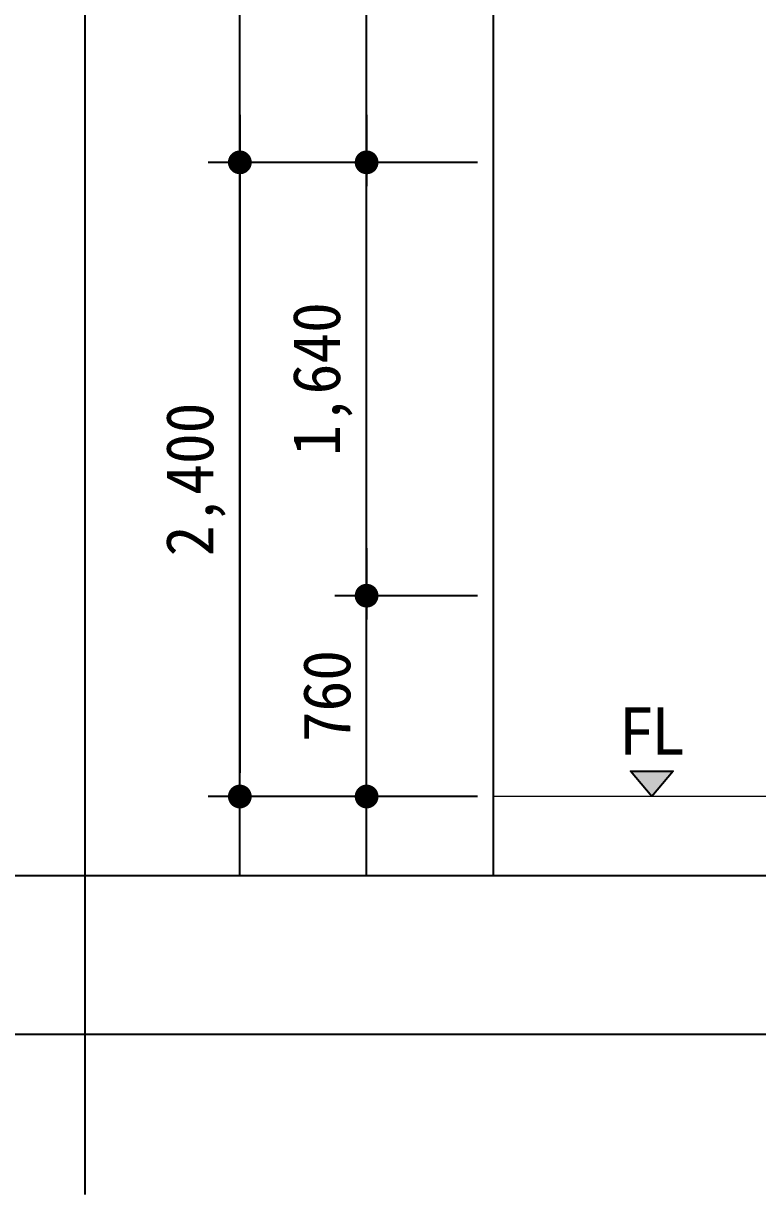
# Model space of a CAD drawing. Header units: millimetres. Extents: x -423835 to -174325, y -1379898 to -1311126.
# Drawn here: x -402026 to -399246, y -1344258 to -1339826 of the extents above; entities that cross this region are included whole.
import ezdxf
from ezdxf.enums import TextEntityAlignment as Align

# ---------------------------------------------------------------- set-up
doc = ezdxf.new("R2010")
doc.units = ezdxf.units.MM
doc.header["$LTSCALE"] = 100
doc.header["$MEASUREMENT"] = 0
doc.header["$PDSIZE"] = -10
doc.layers.get('0').update_dxf_attribs({"linetype": 'CONTINUOUS'})
doc.layers.get('Defpoints').update_dxf_attribs({"color": 153, "linetype": 'CONTINUOUS'})
doc.layers.add('A-DIMS', color=7, linetype='CONTINUOUS')
for name, color, linetype, lineweight in [('A-MKXS-TEXT1', 3, 'CONTINUOUS', 25), ('A-XXXX-FIN2', 6, 'CONTINUOUS', 20), ('A-XXXX-SYMB', 7, 'CONTINUOUS', 25)]:
    doc.layers.add(name, color=color, linetype=linetype, lineweight=lineweight)
doc.styles.add('HY울릉도L', font='')
doc.styles.add('돋움체', font='')
doc.styles.add('맑은고딕', font='malgun.ttf')
doc.styles.get('HY울릉도L').set_extended_font_data('HYwulM')
doc.styles.get('돋움체').set_extended_font_data('DotumChe')
doc.dimstyles.new('CDIM', dxfattribs={"dimtxt": 3, "dimasz": 1.5, "dimexe": 2, "dimexo": 1, "dimgap": 1, "dimtad": 1, "dimdec": 0, "dimrnd": 0.5, "dimzin": 0, "dimdsep": 32, "dimlunit": 6, "dimtxsty": 'HY울릉도L', "dimblk1": '_CIDOT', "dimblk2": '_CIDOT', "dimsah": 1, "dimcen": 5.5, "dimclrd": 2, "dimclre": 2, "dimclrt": 7, "dimadec": 0, "dimazin": 0, "dimtfac": 1, "dimtdec": 0, "dimtix": 1, "dimtmove": 2, "dimatfit": 1, "dimldrblk": '_CIDOT', "dimfxl": 1, "dimtolj": 1, "dimtzin": 0, "dimlwd": -1, "dimarcsym": 0})

# ---------------------------------------------------------------- blocks, each defined once
blk = doc.blocks.new('_CIDOT')
at = {"color": 0, "linetype": 'ByBlock'}
blk.add_line((2, 0), (-1, 0), dxfattribs=at)
at = {"color": 0, "linetype": 'ByBlock', "const_width": 0.5}
blk.add_lwpolyline([(-0.25, 0, 1), (0.25, 0, 1)], format="xyb", close=True, dxfattribs=at)
blk = doc.blocks.new('*D70')
at = {"layer": 'A-DIMS', "lineweight": -2, "transparency": 16777216}
for p, q in [((-400306.3, -1340351.6), (-401326.3, -1340351.6)), ((-400306.3, -1342751.6), (-401326.3, -1342751.6))]:
    blk.add_line(p, q, dxfattribs=at)
at = {"layer": 'A-DIMS', "transparency": 16777216}
blk.add_line((-401206.3, -1340441.6), (-401206.3, -1342661.6), dxfattribs=at)
at = {"layer": 'Defpoints', "color": 0, "transparency": 16777216}
for p in [(-400246.3, -1340351.6), (-401206.3, -1342751.6), (-400246.3, -1342751.6)]:
    blk.add_point(p, dxfattribs=at)
at = {"layer": 'A-DIMS', "transparency": 16777216, "xscale": 90, "yscale": 90, "zscale": 90}
for p, rotation in [((-401206.3, -1340351.6), 90), ((-401206.3, -1342751.6), 270)]:
    blk.add_blockref('_CIDOT', p, dxfattribs=dict(at, rotation=rotation))
at = {"layer": 'A-DIMS', "color": 3, "transparency": 16777216, "insert": (-401373.4, -1341551.6), "char_height": 180, "attachment_point": 5, "rotation": 90, "style": '돋움체'}
blk.add_mtext('\\A1;2,400', dxfattribs=at)
blk = doc.blocks.new('*D71')
at = {"layer": 'A-DIMS', "lineweight": -2, "transparency": 16777216}
for p, q in [((-400306.3, -1341991.6), (-400846.3, -1341991.6)), ((-400306.3, -1342751.6), (-400846.3, -1342751.6))]:
    blk.add_line(p, q, dxfattribs=at)
at = {"layer": 'A-DIMS', "transparency": 16777216}
blk.add_line((-400726.3, -1342661.6), (-400726.3, -1342081.6), dxfattribs=at)
at = {"layer": 'Defpoints', "color": 0, "transparency": 16777216}
for p in [(-400726.3, -1341991.6), (-400246.3, -1341991.6), (-400246.3, -1342751.6)]:
    blk.add_point(p, dxfattribs=at)
at = {"layer": 'A-DIMS', "transparency": 16777216, "xscale": 90, "yscale": 90, "zscale": 90}
for p, rotation in [((-400726.3, -1341991.6), 90), ((-400726.3, -1342751.6), 270)]:
    blk.add_blockref('_CIDOT', p, dxfattribs=dict(at, rotation=rotation))
at = {"layer": 'A-DIMS', "color": 3, "transparency": 16777216, "insert": (-400876.4, -1342371.6), "char_height": 180, "attachment_point": 5, "rotation": 90, "style": '돋움체'}
blk.add_mtext('\\A1;760', dxfattribs=at)
blk = doc.blocks.new('*D72')
at = {"layer": 'A-DIMS', "lineweight": -2, "transparency": 16777216}
for p, q in [((-400306.3, -1340351.6), (-400846.3, -1340351.6)), ((-400306.3, -1341991.6), (-400846.3, -1341991.6))]:
    blk.add_line(p, q, dxfattribs=at)
at = {"layer": 'A-DIMS', "transparency": 16777216}
blk.add_line((-400726.3, -1341901.6), (-400726.3, -1340441.6), dxfattribs=at)
at = {"layer": 'Defpoints', "color": 0, "transparency": 16777216}
for p in [(-400726.3, -1340351.6), (-400246.3, -1340351.6), (-400246.3, -1341991.6)]:
    blk.add_point(p, dxfattribs=at)
at = {"layer": 'A-DIMS', "transparency": 16777216, "xscale": 90, "yscale": 90, "zscale": 90}
for p, rotation in [((-400726.3, -1340351.6), 90), ((-400726.3, -1341991.6), 270)]:
    blk.add_blockref('_CIDOT', p, dxfattribs=dict(at, rotation=rotation))
at = {"layer": 'A-DIMS', "color": 3, "transparency": 16777216, "insert": (-400893.4, -1341171.6), "char_height": 180, "attachment_point": 5, "rotation": 90, "style": '돋움체'}
blk.add_mtext('\\A1;1,640', dxfattribs=at)

msp = doc.modelspace()

# ---------------------------------------------------------------- hatches: boundary and pattern name
at = {"layer": 'A-XXXX-SYMB'}
msp.add_hatch(color=256, dxfattribs=at).paths.add_polyline_path([(-399646.7, -1342751.6), (-399727.3, -1342655.6), (-399566.1, -1342655.6)])

# ---------------------------------------------------------------- linework, layer by layer
at = {"color": 3, "ltscale": 2}
for p, q in [((-401792.9, -1311126.1), (-401792.9, -1344258.1)), ((-423835.4, -1343651.6), (-379750.4, -1343651.6))]:
    msp.add_line(p, q, dxfattribs=at)
at = {"layer": 'A-XXXX-FIN2'}
msp.add_line((-392096.3, -1342751.6), (-400246.3, -1342751.6), dxfattribs=at)
at = {"layer": 'A-XXXX-SYMB'}
msp.add_lwpolyline([(-399646.7, -1342751.6), (-399727.3, -1342655.6), (-399566.1, -1342655.6), (-399646.7, -1342751.6)], dxfattribs=at)
at = {"layer": 'Defpoints'}
for p, q in [((-401206.3, -1343051.6), (-401206.3, -1338033.9)), ((-400726.3, -1343051.6), (-400726.3, -1338033.9)), ((-400246.3, -1343051.6), (-400246.3, -1338033.9)), ((-380230.4, -1343051.6), (-423835.4, -1343051.6))]:
    msp.add_line(p, q, dxfattribs=at)

# ---------------------------------------------------------------- texts
at = {"layer": 'A-MKXS-TEXT1', "style": '맑은고딕'}
msp.add_text('FL', height=180, dxfattribs=at).set_placement((-399646.7, -1342593.8), align=Align.CENTER)

# ---------------------------------------------------------------- dimensions: what is measured, and where the dimension line sits
at = {"layer": 'A-DIMS'}
for base, p1, p2, picture, middle in [((-401206.3, -1342751.6), (-400246.3, -1340351.6), (-400246.3, -1342751.6), '*D70', (-401373.4, -1341551.6)), ((-400726.3, -1340351.6), (-400246.3, -1341991.6), (-400246.3, -1340351.6), '*D72', (-400893.4, -1341171.6)), ((-400726.3, -1341991.6), (-400246.3, -1342751.6), (-400246.3, -1341991.6), '*D71', (-400876.4, -1342371.6))]:
    dim = msp.add_linear_dim(base=base, p1=p1, p2=p2, angle=90, dimstyle='CDIM', override={"dimscale": 60, "dimtxsty": '돋움체', "dimclrd": 256, "dimclre": 256, "dimclrt": 3}, dxfattribs=at)
    dim.commit()
    dim.dimension.update_dxf_attribs({"geometry": picture, "text_midpoint": middle})

doc.saveas('drawing.dxf')
